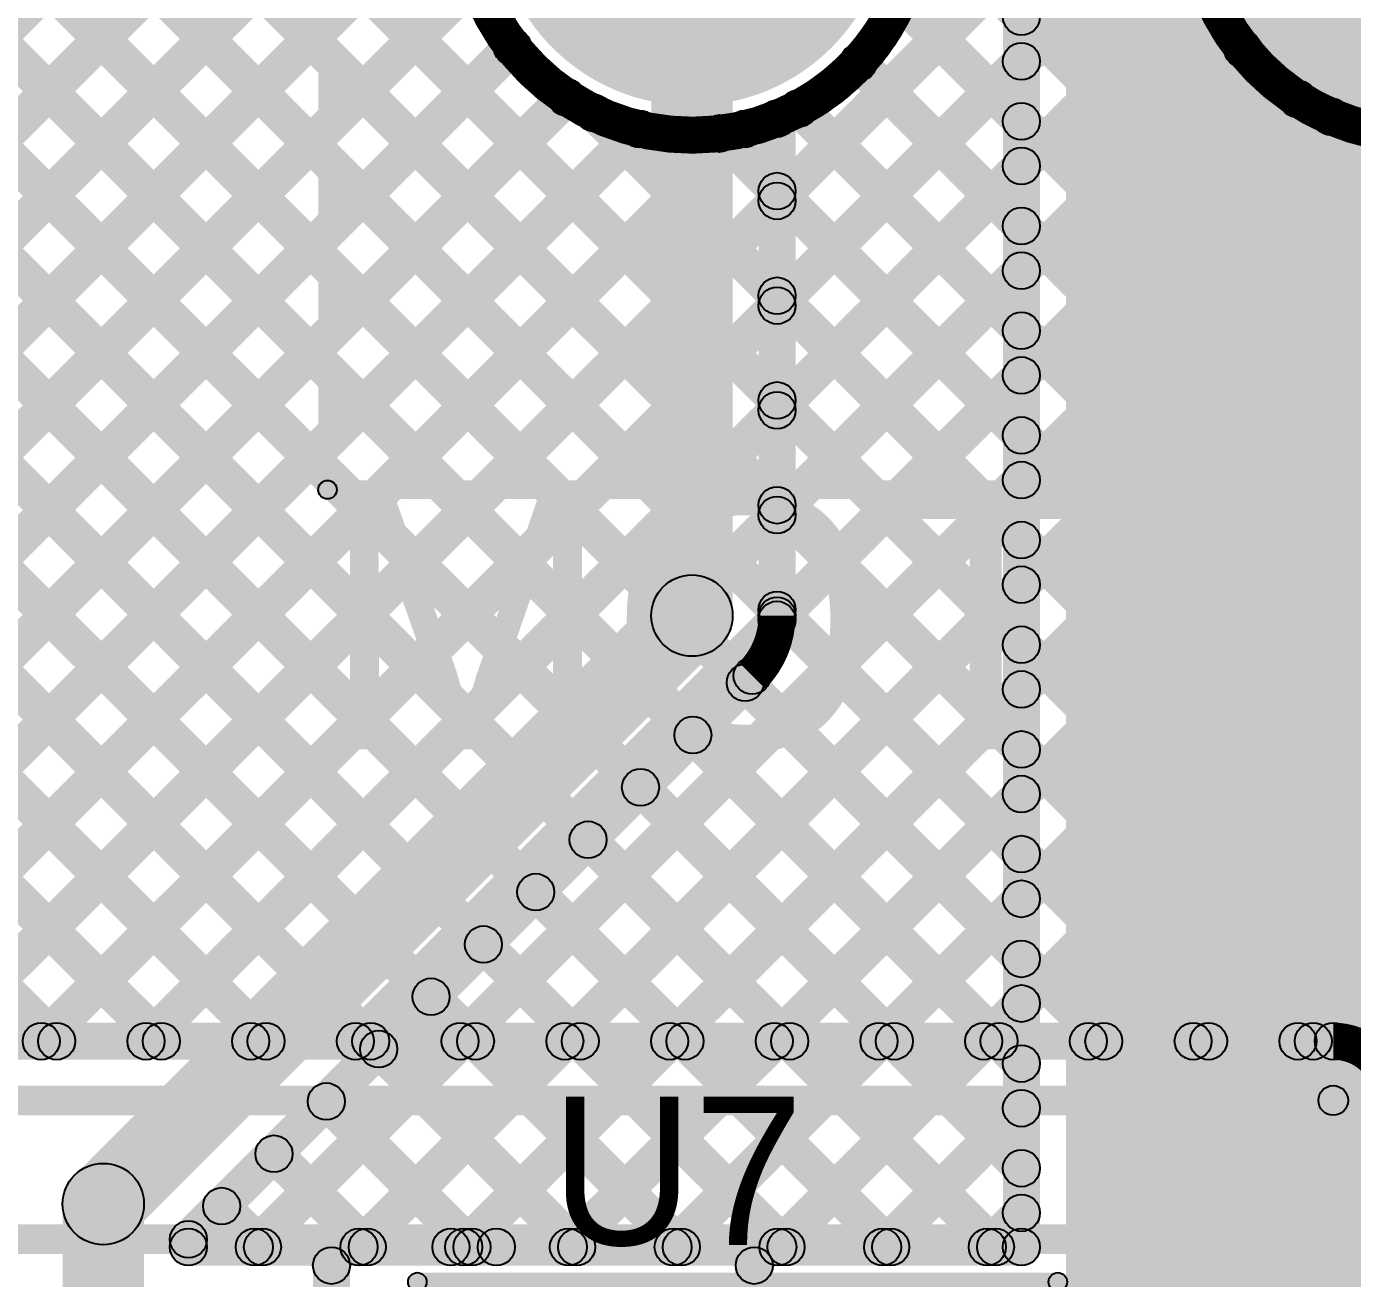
# Model space of a CAD drawing. Header units: millimetres. Extents: x -0.08 to 3.07, y -0.08 to 2.73.
# Drawn here: x 2.2323 to 2.5904, y 2.0469 to 2.3851 of the extents above; entities that cross this region are included whole.
import ezdxf

# ---------------------------------------------------------------- set-up
doc = ezdxf.new("R2010")
doc.units = ezdxf.units.MM
doc.header["$MEASUREMENT"] = 0
for name, color, linetype in [('BottomLayer', 5, 'Continuous'), ('BottomSolder', 6, 'Continuous'), ('TopLayer', 1, 'Continuous'), ('TopOverlay', 2, 'Continuous'), ('TopPaste', 8, 'Continuous'), ('TopSolder', 216, 'Continuous')]:
    doc.layers.add(name, color=color, linetype=linetype)

# ---------------------------------------------------------------- blocks, each defined once
blk = doc.blocks.new('WJ301V_5_0_2P_7')
at = {"layer": 'BottomLayer'}
h = blk.add_hatch(color=5, dxfattribs=at)
edge = h.paths.add_edge_path()
edge.add_arc((-0.19685, 0), 0.04921, 0, 360)
h = blk.add_hatch(color=5, dxfattribs=at)
edge = h.paths.add_edge_path()
edge.add_arc((0, 0), 0.04921, 0, 360)
at = {"layer": 'BottomSolder'}
h = blk.add_hatch(color=6, dxfattribs=at)
edge = h.paths.add_edge_path()
edge.add_arc((-0.19685, 0), 0.05321, 0, 360)
h = blk.add_hatch(color=6, dxfattribs=at)
edge = h.paths.add_edge_path()
edge.add_arc((0, 0), 0.05321, 0, 360)
at = {"layer": 'TopLayer'}
h = blk.add_hatch(color=1, dxfattribs=at)
edge = h.paths.add_edge_path()
edge.add_arc((-0.19685, 0), 0.04921, 0, 360)
h = blk.add_hatch(color=1, dxfattribs=at)
edge = h.paths.add_edge_path()
edge.add_arc((0, 0), 0.04921, 0, 360)
at = {"layer": 'TopOverlay'}
for points in [[(0.09843, 0.1595), (0.09843, 0.1545), (-0.31789, 0.1545), (-0.31789, 0.1595)], [(0.09593, 0.157), (0.10093, 0.157), (0.10093, -0.13762), (0.09593, -0.13762)]]:
    blk.add_hatch(color=2, dxfattribs=at).paths.add_polyline_path(points)
h = blk.add_hatch(color=2, dxfattribs=at)
edge = h.paths.add_edge_path()
edge.add_arc((0.09843, 0.157), 0.0025, 0, 360)
h = blk.add_hatch(color=2, dxfattribs=at)
edge = h.paths.add_edge_path()
edge.add_arc((0.09843, 0.157), 0.0025, 0, 360)
at = {"layer": 'TopSolder'}
h = blk.add_hatch(color=216, dxfattribs=at)
edge = h.paths.add_edge_path()
edge.add_arc((-0.19685, 0), 0.05321, 0, 360)
h = blk.add_hatch(color=216, dxfattribs=at)
edge = h.paths.add_edge_path()
edge.add_arc((0, 0), 0.05321, 0, 360)
at = {"layer": 'TopOverlay'}
blk.add_circle((0.09843, 0.157), 0.0025, dxfattribs=at)
blk.add_circle((0.09843, 0.157), 0.0025, dxfattribs=at)
blk = doc.blocks.new('16HTSSOP_9')
at = {"layer": 'TopLayer'}
for points in [[(-0.08465, 0.08071), (-0.1437, 0.08071), (-0.1437, 0.09843), (-0.08465, 0.09843)], [(0.06693, -0.09843), (-0.06693, -0.09843), (-0.06693, 0.09843), (0.06693, 0.09843)], [(0.1437, 0.08071), (0.08465, 0.08071), (0.08465, 0.09843), (0.1437, 0.09843)], [(-0.08465, 0.05512), (-0.1437, 0.05512), (-0.1437, 0.07283), (-0.08465, 0.07283)], [(0.1437, 0.05512), (0.08465, 0.05512), (0.08465, 0.07283), (0.1437, 0.07283)], [(-0.08465, 0.02953), (-0.1437, 0.02953), (-0.1437, 0.04724), (-0.08465, 0.04724)], [(0.1437, 0.02953), (0.08465, 0.02953), (0.08465, 0.04724), (0.1437, 0.04724)], [(-0.08465, 0.00394), (-0.1437, 0.00394), (-0.1437, 0.02165), (-0.08465, 0.02165)], [(0.1437, 0.00394), (0.08465, 0.00394), (0.08465, 0.02165), (0.1437, 0.02165)], [(-0.08465, -0.02165), (-0.1437, -0.02165), (-0.1437, -0.00394), (-0.08465, -0.00394)], [(0.1437, -0.02165), (0.08465, -0.02165), (0.08465, -0.00394), (0.1437, -0.00394)], [(-0.08465, -0.04724), (-0.1437, -0.04724), (-0.1437, -0.02953), (-0.08465, -0.02953)], [(0.1437, -0.04724), (0.08465, -0.04724), (0.08465, -0.02953), (0.1437, -0.02953)], [(-0.08465, -0.07283), (-0.1437, -0.07283), (-0.1437, -0.05512), (-0.08465, -0.05512)], [(0.1437, -0.07283), (0.08465, -0.07283), (0.08465, -0.05512), (0.1437, -0.05512)], [(-0.08465, -0.09843), (-0.1437, -0.09843), (-0.1437, -0.08071), (-0.08465, -0.08071)], [(0.1437, -0.09843), (0.08465, -0.09843), (0.08465, -0.08071), (0.1437, -0.08071)]]:
    blk.add_hatch(color=1, dxfattribs=at).paths.add_polyline_path(points)
at = {"layer": 'TopOverlay'}
h = blk.add_hatch(color=2, dxfattribs=at)
edge = h.paths.add_edge_path()
edge.add_arc((-0.11583, 0.108), 0.005, 0, 360)
h = blk.add_hatch(color=2, dxfattribs=at)
edge = h.paths.add_edge_path()
edge.add_arc((-0.11017, 0.108), 0.005, 0, 360)
h = blk.add_hatch(color=2, dxfattribs=at)
edge = h.paths.add_edge_path()
edge.add_arc((-0.082, 0.104), 0.0025, 0, 360)
for points in [[(0.091, 0.1065), (0.091, 0.1015), (-0.082, 0.1015), (-0.082, 0.1065)], [(0.091, -0.1015), (0.091, -0.1065), (-0.082, -0.1065), (-0.082, -0.1015)]]:
    blk.add_hatch(color=2, dxfattribs=at).paths.add_polyline_path(points)
h = blk.add_hatch(color=2, dxfattribs=at)
edge = h.paths.add_edge_path()
edge.add_arc((0.091, 0.104), 0.0025, 0, 360)
h = blk.add_hatch(color=2, dxfattribs=at)
edge = h.paths.add_edge_path()
edge.add_arc((-0.082, -0.104), 0.0025, 0, 360)
h = blk.add_hatch(color=2, dxfattribs=at)
edge = h.paths.add_edge_path()
edge.add_arc((0.091, -0.104), 0.0025, 0, 360)
at = {"layer": 'TopPaste'}
for points in [[(-0.08465, 0.08071), (-0.1437, 0.08071), (-0.1437, 0.09843), (-0.08465, 0.09843)], [(0.06693, -0.09843), (-0.06693, -0.09843), (-0.06693, 0.09843), (0.06693, 0.09843)], [(0.1437, 0.08071), (0.08465, 0.08071), (0.08465, 0.09843), (0.1437, 0.09843)], [(-0.08465, 0.05512), (-0.1437, 0.05512), (-0.1437, 0.07283), (-0.08465, 0.07283)], [(0.1437, 0.05512), (0.08465, 0.05512), (0.08465, 0.07283), (0.1437, 0.07283)], [(-0.08465, 0.02953), (-0.1437, 0.02953), (-0.1437, 0.04724), (-0.08465, 0.04724)], [(0.1437, 0.02953), (0.08465, 0.02953), (0.08465, 0.04724), (0.1437, 0.04724)], [(-0.08465, 0.00394), (-0.1437, 0.00394), (-0.1437, 0.02165), (-0.08465, 0.02165)], [(0.1437, 0.00394), (0.08465, 0.00394), (0.08465, 0.02165), (0.1437, 0.02165)], [(-0.08465, -0.02165), (-0.1437, -0.02165), (-0.1437, -0.00394), (-0.08465, -0.00394)], [(0.1437, -0.02165), (0.08465, -0.02165), (0.08465, -0.00394), (0.1437, -0.00394)], [(-0.08465, -0.04724), (-0.1437, -0.04724), (-0.1437, -0.02953), (-0.08465, -0.02953)], [(0.1437, -0.04724), (0.08465, -0.04724), (0.08465, -0.02953), (0.1437, -0.02953)], [(-0.08465, -0.07283), (-0.1437, -0.07283), (-0.1437, -0.05512), (-0.08465, -0.05512)], [(0.1437, -0.07283), (0.08465, -0.07283), (0.08465, -0.05512), (0.1437, -0.05512)], [(-0.08465, -0.09843), (-0.1437, -0.09843), (-0.1437, -0.08071), (-0.08465, -0.08071)], [(0.1437, -0.09843), (0.08465, -0.09843), (0.08465, -0.08071), (0.1437, -0.08071)]]:
    blk.add_hatch(color=8, dxfattribs=at).paths.add_polyline_path(points)
at = {"layer": 'TopSolder'}
for points in [[(-0.08065, 0.07671), (-0.1477, 0.07671), (-0.1477, 0.10243), (-0.08065, 0.10243)], [(0.07093, -0.10243), (-0.07093, -0.10243), (-0.07093, 0.10243), (0.07093, 0.10243)], [(0.1477, 0.07671), (0.08065, 0.07671), (0.08065, 0.10243), (0.1477, 0.10243)], [(-0.08065, 0.05112), (-0.1477, 0.05112), (-0.1477, 0.07683), (-0.08065, 0.07683)], [(0.1477, 0.05112), (0.08065, 0.05112), (0.08065, 0.07683), (0.1477, 0.07683)], [(-0.08065, 0.02553), (-0.1477, 0.02553), (-0.1477, 0.05124), (-0.08065, 0.05124)], [(0.1477, 0.02553), (0.08065, 0.02553), (0.08065, 0.05124), (0.1477, 0.05124)], [(-0.08065, -0.00006), (-0.1477, -0.00006), (-0.1477, 0.02565), (-0.08065, 0.02565)], [(0.1477, -0.00006), (0.08065, -0.00006), (0.08065, 0.02565), (0.1477, 0.02565)], [(-0.08065, -0.02565), (-0.1477, -0.02565), (-0.1477, 0.00006), (-0.08065, 0.00006)], [(0.1477, -0.02565), (0.08065, -0.02565), (0.08065, 0.00006), (0.1477, 0.00006)], [(-0.08065, -0.05124), (-0.1477, -0.05124), (-0.1477, -0.02553), (-0.08065, -0.02553)], [(0.1477, -0.05124), (0.08065, -0.05124), (0.08065, -0.02553), (0.1477, -0.02553)], [(-0.08065, -0.07683), (-0.1477, -0.07683), (-0.1477, -0.05112), (-0.08065, -0.05112)], [(0.1477, -0.07683), (0.08065, -0.07683), (0.08065, -0.05112), (0.1477, -0.05112)], [(-0.08065, -0.10243), (-0.1477, -0.10243), (-0.1477, -0.07671), (-0.08065, -0.07671)], [(0.1477, -0.10243), (0.08065, -0.10243), (0.08065, -0.07671), (0.1477, -0.07671)]]:
    blk.add_hatch(color=216, dxfattribs=at).paths.add_polyline_path(points)
at = {"layer": 'TopOverlay', "const_width": 0.01}
blk.add_lwpolyline([(-0.11017, 0.108, 1), (-0.11583, 0.108, 1)], format="xyb", close=True, dxfattribs=at)
at = {"layer": 'TopOverlay'}
for centre, radius in [((-0.11583, 0.108), 0.005), ((-0.11017, 0.108), 0.005), ((-0.082, 0.104), 0.0025), ((0.091, 0.104), 0.0025), ((-0.082, -0.104), 0.0025), ((0.091, -0.104), 0.0025)]:
    blk.add_circle(centre, radius, dxfattribs=at)

msp = doc.modelspace()

# ---------------------------------------------------------------- hatches: boundary and pattern name
at = {"layer": 'BottomLayer'}
for points in [[(2.13354, 2.22748), (2.12646, 2.23456), (2.35944, 2.46754), (2.36652, 2.46046)], [(2.13354, 2.25577), (2.12646, 2.26284), (2.33116, 2.46754), (2.33823, 2.46046)], [(2.13354, 2.28405), (2.12646, 2.29112), (2.30288, 2.46754), (2.30995, 2.46046)], [(2.13843, 2.46046), (2.1455, 2.46754), (2.4985, 2.11454), (2.49143, 2.10746)], [(2.16672, 2.46046), (2.17379, 2.46754), (2.52679, 2.11454), (2.51972, 2.10746)], [(2.195, 2.46046), (2.20207, 2.46754), (2.55507, 2.11454), (2.548, 2.10746)], [(2.21151, 2.10746), (2.20443, 2.11454), (2.55743, 2.46754), (2.56451, 2.46046)], [(2.22329, 2.46046), (2.23036, 2.46754), (2.58336, 2.11454), (2.57629, 2.10746)], [(2.25157, 2.46046), (2.25864, 2.46754), (2.72212, 2.00405), (2.71505, 1.99698)], [(2.46878, 2.44125), (2.47585, 2.44832), (2.76104, 2.16313), (2.75396, 2.15606)], [(2.13354, 2.1992), (2.12646, 2.20627), (2.34764, 2.42745), (2.35471, 2.42038)], [(2.23979, 2.10746), (2.23272, 2.11454), (2.54436, 2.42618), (2.55143, 2.41911)], [(2.15568, 2.41494), (2.16275, 2.42201), (2.47022, 2.11454), (2.46315, 2.10746)], [(2.46966, 2.41208), (2.47673, 2.41915), (2.76104, 2.13485), (2.75396, 2.12778)], [(2.13325, 2.17063), (2.12618, 2.1777), (2.35021, 2.40173), (2.35728, 2.39466)], [(2.26807, 2.10746), (2.261, 2.11454), (2.54734, 2.40088), (2.55442, 2.39381)], [(2.15091, 2.39141), (2.15799, 2.39848), (2.44194, 2.11454), (2.43486, 2.10746)], [(2.46454, 2.38892), (2.47161, 2.39599), (2.76104, 2.10656), (2.75396, 2.09949)], [(2.09837, 2.10746), (2.0913, 2.11454), (2.35996, 2.3832), (2.36703, 2.37613)], [(2.29636, 2.10746), (2.28929, 2.11454), (2.55731, 2.38256), (2.56438, 2.37549)], [(2.13994, 2.37411), (2.14701, 2.38118), (2.41365, 2.11454), (2.40658, 2.10746)], [(2.45334, 2.37183), (2.46041, 2.3789), (2.76104, 2.07828), (2.75396, 2.07121)], [(2.12665, 2.10746), (2.11958, 2.11454), (2.37459, 2.36955), (2.38166, 2.36248)], [(2.32464, 2.10746), (2.31757, 2.11454), (2.57213, 2.3691), (2.5792, 2.36203)], [(2.12646, 2.3593), (2.13354, 2.36637), (2.38537, 2.11454), (2.3783, 2.10746)], [(2.3821, 2.35822), (2.38917, 2.36529), (2.76104, 1.99343), (2.75396, 1.98635)], [(2.43738, 2.35951), (2.44445, 2.36658), (2.76104, 2.04999), (2.75396, 2.04292)], [(2.58104, 2.35727), (2.58811, 2.36434), (2.76104, 2.19142), (2.75396, 2.18434)], [(2.15494, 2.10746), (2.14787, 2.11454), (2.39431, 2.36098), (2.40138, 2.35391)], [(2.18322, 2.10746), (2.17615, 2.11454), (2.42259, 2.36097), (2.42966, 2.3539)], [(2.35293, 2.10746), (2.34586, 2.11454), (2.59209, 2.36077), (2.59916, 2.3537)], [(2.38121, 2.10746), (2.37414, 2.11454), (2.62096, 2.36136), (2.62803, 2.35429)], [(2.4159, 2.3527), (2.42297, 2.35978), (2.76104, 2.02171), (2.75396, 2.01464)], [(2.4095, 2.10746), (2.40242, 2.11454), (2.63955, 2.35166), (2.64662, 2.34459)], [(2.12646, 2.33101), (2.13354, 2.33808), (2.35708, 2.11454), (2.35001, 2.10746)], [(2.43778, 2.10746), (2.43071, 2.11454), (2.65369, 2.33751), (2.66076, 2.33044)], [(2.46606, 2.10746), (2.45899, 2.11454), (2.66783, 2.32337), (2.6749, 2.3163)], [(2.12646, 2.30273), (2.13354, 2.3098), (2.3288, 2.11454), (2.32173, 2.10746)], [(2.49435, 2.10746), (2.48728, 2.11454), (2.68197, 2.30923), (2.68904, 2.30216)], [(2.52263, 2.10746), (2.51556, 2.11454), (2.69611, 2.29509), (2.70319, 2.28802)], [(2.12646, 2.27444), (2.13354, 2.28151), (2.30051, 2.11454), (2.29344, 2.10746)], [(2.55092, 2.10746), (2.54385, 2.11454), (2.71026, 2.28095), (2.71733, 2.27387)], [(2.5792, 2.10746), (2.57213, 2.11454), (2.7244, 2.2668), (2.73147, 2.25973)], [(2.12646, 2.24616), (2.13354, 2.25323), (2.27223, 2.11454), (2.26516, 2.10746)], [(2.12646, 2.21787), (2.13354, 2.22495), (2.24395, 2.11454), (2.23687, 2.10746)], [(1.72416, 2.106), (1.72416, 2.116), (2.58521, 2.116), (2.58521, 2.106)], [(1.72416, 2.091), (1.72416, 2.099), (2.58521, 2.099), (2.58521, 2.091)], [(2.58238, 2.09217), (2.58804, 2.09783), (2.68583, 2.00004), (2.68017, 1.99438)], [(1.73752, 2.05352), (1.73752, 2.06152), (2.60148, 2.06152), (2.60148, 2.05352)]]:
    msp.add_hatch(color=5, dxfattribs=at).paths.add_polyline_path(points)
h = msp.add_hatch(color=5, dxfattribs=at)
edge = h.paths.add_edge_path()
edge.add_arc((2.36349, 2.37966), 0.005, 0, 360)
h = msp.add_hatch(color=5, dxfattribs=at)
edge = h.paths.add_edge_path()
edge.add_arc((2.56084, 2.37902), 0.005, 0, 360)
h = msp.add_hatch(color=5, dxfattribs=at)
edge = h.paths.add_edge_path()
edge.add_arc((2.45687, 2.37537), 0.005, 0, 360)
h = msp.add_hatch(color=5, dxfattribs=at)
edge = h.paths.add_edge_path()
edge.add_arc((2.37813, 2.36601), 0.005, 0, 360)
h = msp.add_hatch(color=5, dxfattribs=at)
edge = h.paths.add_edge_path()
edge.add_arc((2.44091, 2.36305), 0.005, 0, 360)
h = msp.add_hatch(color=5, dxfattribs=at)
edge = h.paths.add_edge_path()
edge.add_arc((2.57567, 2.36556), 0.005, 0, 360)
h = msp.add_hatch(color=5, dxfattribs=at)
edge = h.paths.add_edge_path()
edge.add_arc((2.38563, 2.36176), 0.005, 0, 360)
h = msp.add_hatch(color=5, dxfattribs=at)
edge = h.paths.add_edge_path()
edge.add_arc((2.58457, 2.36081), 0.005, 0, 360)
h = msp.add_hatch(color=5, dxfattribs=at)
edge = h.paths.add_edge_path()
edge.add_arc((2.39785, 2.35745), 0.005, 0, 360)
h = msp.add_hatch(color=5, dxfattribs=at)
edge = h.paths.add_edge_path()
edge.add_arc((2.41943, 2.35624), 0.005, 0, 360)
h = msp.add_hatch(color=5, dxfattribs=at)
edge = h.paths.add_edge_path()
edge.add_arc((2.42613, 2.35744), 0.005, 0, 360)
h = msp.add_hatch(color=5, dxfattribs=at)
edge = h.paths.add_edge_path()
edge.add_arc((2.23625, 2.111), 0.005, 0, 360)
h = msp.add_hatch(color=5, dxfattribs=at)
edge = h.paths.add_edge_path()
edge.add_arc((2.24041, 2.111), 0.005, 0, 360)
h = msp.add_hatch(color=5, dxfattribs=at)
edge = h.paths.add_edge_path()
edge.add_arc((2.26454, 2.111), 0.005, 0, 360)
h = msp.add_hatch(color=5, dxfattribs=at)
edge = h.paths.add_edge_path()
edge.add_arc((2.26869, 2.111), 0.005, 0, 360)
h = msp.add_hatch(color=5, dxfattribs=at)
edge = h.paths.add_edge_path()
edge.add_arc((2.29282, 2.111), 0.005, 0, 360)
h = msp.add_hatch(color=5, dxfattribs=at)
edge = h.paths.add_edge_path()
edge.add_arc((2.29698, 2.111), 0.005, 0, 360)
h = msp.add_hatch(color=5, dxfattribs=at)
edge = h.paths.add_edge_path()
edge.add_arc((2.32111, 2.111), 0.005, 0, 360)
h = msp.add_hatch(color=5, dxfattribs=at)
edge = h.paths.add_edge_path()
edge.add_arc((2.32526, 2.111), 0.005, 0, 360)
h = msp.add_hatch(color=5, dxfattribs=at)
edge = h.paths.add_edge_path()
edge.add_arc((2.34939, 2.111), 0.005, 0, 360)
h = msp.add_hatch(color=5, dxfattribs=at)
edge = h.paths.add_edge_path()
edge.add_arc((2.35355, 2.111), 0.005, 0, 360)
h = msp.add_hatch(color=5, dxfattribs=at)
edge = h.paths.add_edge_path()
edge.add_arc((2.37768, 2.111), 0.005, 0, 360)
h = msp.add_hatch(color=5, dxfattribs=at)
edge = h.paths.add_edge_path()
edge.add_arc((2.38183, 2.111), 0.005, 0, 360)
h = msp.add_hatch(color=5, dxfattribs=at)
edge = h.paths.add_edge_path()
edge.add_arc((2.40596, 2.111), 0.005, 0, 360)
h = msp.add_hatch(color=5, dxfattribs=at)
edge = h.paths.add_edge_path()
edge.add_arc((2.41012, 2.111), 0.005, 0, 360)
h = msp.add_hatch(color=5, dxfattribs=at)
edge = h.paths.add_edge_path()
edge.add_arc((2.43424, 2.111), 0.005, 0, 360)
h = msp.add_hatch(color=5, dxfattribs=at)
edge = h.paths.add_edge_path()
edge.add_arc((2.4384, 2.111), 0.005, 0, 360)
h = msp.add_hatch(color=5, dxfattribs=at)
edge = h.paths.add_edge_path()
edge.add_arc((2.46253, 2.111), 0.005, 0, 360)
h = msp.add_hatch(color=5, dxfattribs=at)
edge = h.paths.add_edge_path()
edge.add_arc((2.46668, 2.111), 0.005, 0, 360)
h = msp.add_hatch(color=5, dxfattribs=at)
edge = h.paths.add_edge_path()
edge.add_arc((2.49081, 2.111), 0.005, 0, 360)
h = msp.add_hatch(color=5, dxfattribs=at)
edge = h.paths.add_edge_path()
edge.add_arc((2.49497, 2.111), 0.005, 0, 360)
h = msp.add_hatch(color=5, dxfattribs=at)
edge = h.paths.add_edge_path()
edge.add_arc((2.5191, 2.111), 0.005, 0, 360)
h = msp.add_hatch(color=5, dxfattribs=at)
edge = h.paths.add_edge_path()
edge.add_arc((2.52325, 2.111), 0.005, 0, 360)
h = msp.add_hatch(color=5, dxfattribs=at)
edge = h.paths.add_edge_path()
edge.add_arc((2.54738, 2.111), 0.005, 0, 360)
h = msp.add_hatch(color=5, dxfattribs=at)
edge = h.paths.add_edge_path()
edge.add_arc((2.55154, 2.111), 0.005, 0, 360)
h = msp.add_hatch(color=5, dxfattribs=at)
edge = h.paths.add_edge_path()
edge.add_arc((2.57567, 2.111), 0.005, 0, 360)
h = msp.add_hatch(color=5, dxfattribs=at)
edge = h.paths.add_edge_path()
edge.add_arc((2.57982, 2.111), 0.005, 0, 360)
h = msp.add_hatch(color=5, dxfattribs=at)
edge = h.paths.add_edge_path()
edge.add_arc((2.58521, 2.111), 0.005, 0, 360)
h = msp.add_hatch(color=5, dxfattribs=at)
edge = h.paths.add_edge_path()
edge.add_arc((2.58521, 2.111), 0.005, 0, 360)
h = msp.add_hatch(color=5, dxfattribs=at)
edge = h.paths.add_edge_path()
edge.add_arc((2.58521, 2.111), 0.005, 0, 360)
h = msp.add_hatch(color=5, dxfattribs=at)
edge = h.paths.add_edge_path()
edge.add_arc((2.58521, 2.095), 0.004, 0, 360)
h = msp.add_hatch(color=5, dxfattribs=at)
edge = h.paths.add_edge_path()
edge.add_arc((2.58521, 2.095), 0.004, 0, 360)
at = {"layer": 'TopLayer'}
for points in [[(2.513, 2.023), (2.725, 2.023), (2.725, 2.557), (2.513, 2.557)], [(2.506, 2.0554), (2.496, 2.0554), (2.496, 2.464), (2.506, 2.464)], [(2.46966, 2.41208), (2.47673, 2.41915), (2.50454, 2.39135), (2.49746, 2.38428)], [(2.423, 2.226), (2.401, 2.226), (2.401, 2.417), (2.423, 2.417)], [(2.43854, 2.33449), (2.43146, 2.34157), (2.49746, 2.40757), (2.50454, 2.40049)], [(2.46454, 2.38892), (2.47161, 2.39599), (2.50454, 2.36306), (2.49746, 2.35599)], [(2.43854, 2.30621), (2.43146, 2.31328), (2.49746, 2.37928), (2.50454, 2.37221)], [(2.45334, 2.37183), (2.46041, 2.3789), (2.50454, 2.33478), (2.49746, 2.32771)], [(2.43738, 2.35951), (2.44445, 2.36658), (2.50454, 2.30649), (2.49746, 2.29942)], [(2.44, 2.226), (2.43, 2.226), (2.43, 2.36027), (2.44, 2.36027)], [(2.43854, 2.27793), (2.43146, 2.285), (2.49746, 2.351), (2.50454, 2.34393)], [(2.43146, 2.33714), (2.43854, 2.34421), (2.50454, 2.27821), (2.49746, 2.27114)], [(2.43854, 2.24964), (2.43146, 2.25671), (2.49746, 2.32271), (2.50454, 2.31564)], [(2.43146, 2.30885), (2.43854, 2.31593), (2.50454, 2.24993), (2.49746, 2.24285)], [(2.43851, 2.22133), (2.43144, 2.2284), (2.49746, 2.29443), (2.50454, 2.28736)], [(2.43146, 2.28057), (2.43854, 2.28764), (2.50454, 2.22164), (2.49746, 2.21457)], [(2.29733, 2.05187), (2.29026, 2.05894), (2.49746, 2.26614), (2.50454, 2.25907)], [(2.43146, 2.25229), (2.43854, 2.25936), (2.50454, 2.19336), (2.49746, 2.18629)], [(2.32561, 2.05187), (2.31854, 2.05894), (2.49746, 2.23786), (2.50454, 2.23079)], [(2.26078, 2.05922), (2.24522, 2.07478), (2.40422, 2.23378), (2.41978, 2.21822)], [(2.43146, 2.224), (2.43854, 2.23107), (2.50454, 2.16507), (2.49746, 2.158)], [(2.27954, 2.05394), (2.27246, 2.06101), (2.42473, 2.21327), (2.4318, 2.2062)], [(2.42285, 2.20433), (2.42993, 2.2114), (2.50454, 2.13679), (2.49746, 2.12972)], [(2.3539, 2.05187), (2.34683, 2.05894), (2.49746, 2.20958), (2.50454, 2.2025)], [(2.40871, 2.19019), (2.41578, 2.19726), (2.50454, 2.1085), (2.49746, 2.10143)], [(2.38218, 2.05187), (2.37511, 2.05894), (2.49746, 2.18129), (2.50454, 2.17422)], [(2.39457, 2.17604), (2.40164, 2.18311), (2.50454, 2.08022), (2.49746, 2.07315)], [(2.38043, 2.1619), (2.3875, 2.16897), (2.49753, 2.05894), (2.49046, 2.05187)], [(2.36629, 2.14776), (2.37336, 2.15483), (2.46925, 2.05894), (2.46218, 2.05187)], [(2.41047, 2.05187), (2.40339, 2.05894), (2.49746, 2.15301), (2.50454, 2.14594)], [(2.35214, 2.13362), (2.35921, 2.14069), (2.44097, 2.05894), (2.43389, 2.05187)], [(2.338, 2.11947), (2.34507, 2.12655), (2.41268, 2.05894), (2.40561, 2.05187)], [(2.43875, 2.05187), (2.43168, 2.05894), (2.49746, 2.12472), (2.50454, 2.11765)], [(2.32386, 2.10533), (2.33093, 2.1124), (2.3844, 2.05894), (2.37733, 2.05187)], [(2.30972, 2.09119), (2.31679, 2.09826), (2.35611, 2.05894), (2.34904, 2.05187)], [(2.46703, 2.05187), (2.45996, 2.05894), (2.49746, 2.09644), (2.50454, 2.08937)], [(2.29557, 2.07705), (2.30265, 2.08412), (2.32783, 2.05894), (2.32076, 2.05187)], [(2.264, 2.03067), (2.242, 2.03067), (2.242, 2.067), (2.264, 2.067)], [(2.28143, 2.06291), (2.2885, 2.06998), (2.29954, 2.05894), (2.29247, 2.05187)], [(2.49532, 2.05187), (2.48825, 2.05894), (2.49746, 2.06815), (2.50454, 2.06108)], [(2.276, 2.0504), (2.276, 2.0604), (2.3469, 2.0604), (2.3469, 2.0504)], [(2.3469, 2.0504), (2.3469, 2.0604), (2.35918, 2.0604), (2.35918, 2.0504)], [(2.3469, 2.0504), (2.3469, 2.0604), (2.35918, 2.0604), (2.35918, 2.0504)], [(2.35918, 2.0504), (2.35918, 2.0604), (2.501, 2.0604), (2.501, 2.0504)], [(2.31965, 2.03154), (2.30965, 2.03154), (2.30965, 2.0504), (2.31965, 2.0504)], [(2.43383, 1.94198), (2.42383, 1.94198), (2.42383, 2.0504), (2.43383, 2.0504)]]:
    msp.add_hatch(color=1, dxfattribs=at).paths.add_polyline_path(points)
h = msp.add_hatch(color=1, dxfattribs=at)
edge = h.paths.add_edge_path()
edge.add_arc((2.501, 2.38781), 0.005, 0, 360)
h = msp.add_hatch(color=1, dxfattribs=at)
edge = h.paths.add_edge_path()
edge.add_arc((2.45687, 2.37537), 0.005, 0, 360)
h = msp.add_hatch(color=1, dxfattribs=at)
edge = h.paths.add_edge_path()
edge.add_arc((2.501, 2.37575), 0.005, 0, 360)
h = msp.add_hatch(color=1, dxfattribs=at)
edge = h.paths.add_edge_path()
edge.add_arc((2.44091, 2.36305), 0.005, 0, 360)
h = msp.add_hatch(color=1, dxfattribs=at)
edge = h.paths.add_edge_path()
edge.add_arc((2.435, 2.36027), 0.005, 0, 360)
h = msp.add_hatch(color=1, dxfattribs=at)
edge = h.paths.add_edge_path()
edge.add_arc((2.435, 2.36027), 0.005, 0, 360)
h = msp.add_hatch(color=1, dxfattribs=at)
edge = h.paths.add_edge_path()
edge.add_arc((2.501, 2.35953), 0.005, 0, 360)
h = msp.add_hatch(color=1, dxfattribs=at)
edge = h.paths.add_edge_path()
edge.add_arc((2.501, 2.34746), 0.005, 0, 360)
h = msp.add_hatch(color=1, dxfattribs=at)
edge = h.paths.add_edge_path()
edge.add_arc((2.435, 2.34067), 0.005, 0, 360)
h = msp.add_hatch(color=1, dxfattribs=at)
edge = h.paths.add_edge_path()
edge.add_arc((2.435, 2.33803), 0.005, 0, 360)
h = msp.add_hatch(color=1, dxfattribs=at)
edge = h.paths.add_edge_path()
edge.add_arc((2.501, 2.33124), 0.005, 0, 360)
h = msp.add_hatch(color=1, dxfattribs=at)
edge = h.paths.add_edge_path()
edge.add_arc((2.501, 2.31918), 0.005, 0, 360)
h = msp.add_hatch(color=1, dxfattribs=at)
edge = h.paths.add_edge_path()
edge.add_arc((2.435, 2.31239), 0.005, 0, 360)
h = msp.add_hatch(color=1, dxfattribs=at)
edge = h.paths.add_edge_path()
edge.add_arc((2.435, 2.30975), 0.005, 0, 360)
h = msp.add_hatch(color=1, dxfattribs=at)
edge = h.paths.add_edge_path()
edge.add_arc((2.501, 2.30296), 0.005, 0, 360)
h = msp.add_hatch(color=1, dxfattribs=at)
edge = h.paths.add_edge_path()
edge.add_arc((2.501, 2.29089), 0.005, 0, 360)
h = msp.add_hatch(color=1, dxfattribs=at)
edge = h.paths.add_edge_path()
edge.add_arc((2.435, 2.28411), 0.005, 0, 360)
h = msp.add_hatch(color=1, dxfattribs=at)
edge = h.paths.add_edge_path()
edge.add_arc((2.435, 2.28146), 0.005, 0, 360)
h = msp.add_hatch(color=1, dxfattribs=at)
edge = h.paths.add_edge_path()
edge.add_arc((2.501, 2.27467), 0.005, 0, 360)
h = msp.add_hatch(color=1, dxfattribs=at)
edge = h.paths.add_edge_path()
edge.add_arc((2.501, 2.26261), 0.005, 0, 360)
h = msp.add_hatch(color=1, dxfattribs=at)
edge = h.paths.add_edge_path()
edge.add_arc((2.435, 2.25582), 0.005, 0, 360)
h = msp.add_hatch(color=1, dxfattribs=at)
edge = h.paths.add_edge_path()
edge.add_arc((2.435, 2.25318), 0.005, 0, 360)
h = msp.add_hatch(color=1, dxfattribs=at)
edge = h.paths.add_edge_path()
edge.add_arc((2.501, 2.24639), 0.005, 0, 360)
h = msp.add_hatch(color=1, dxfattribs=at)
edge = h.paths.add_edge_path()
edge.add_arc((2.501, 2.23432), 0.005, 0, 360)
h = msp.add_hatch(color=1, dxfattribs=at)
edge = h.paths.add_edge_path()
edge.add_arc((2.412, 2.226), 0.011, 0, 360)
h = msp.add_hatch(color=1, dxfattribs=at)
edge = h.paths.add_edge_path()
edge.add_arc((2.412, 2.226), 0.011, 0, 360)
h = msp.add_hatch(color=1, dxfattribs=at)
edge = h.paths.add_edge_path()
edge.add_arc((2.435, 2.22754), 0.005, 0, 360)
h = msp.add_hatch(color=1, dxfattribs=at)
edge = h.paths.add_edge_path()
edge.add_arc((2.43497, 2.22486), 0.005, 0, 360)
h = msp.add_hatch(color=1, dxfattribs=at)
edge = h.paths.add_edge_path()
edge.add_arc((2.435, 2.226), 0.005, 0, 360)
h = msp.add_hatch(color=1, dxfattribs=at)
edge = h.paths.add_edge_path()
edge.add_arc((2.435, 2.226), 0.005, 0, 360)
h = msp.add_hatch(color=1, dxfattribs=at)
edge = h.paths.add_edge_path()
edge.add_arc((2.435, 2.226), 0.005, 0, 360)
h = msp.add_hatch(color=1, dxfattribs=at)
edge = h.paths.add_edge_path()
edge.add_arc((2.501, 2.21811), 0.005, 0, 360)
h = msp.add_hatch(color=1, dxfattribs=at)
edge = h.paths.add_edge_path()
edge.add_arc((2.42826, 2.20974), 0.005, 0, 360)
h = msp.add_hatch(color=1, dxfattribs=at)
edge = h.paths.add_edge_path()
edge.add_arc((2.42826, 2.20974), 0.005, 0, 360)
h = msp.add_hatch(color=1, dxfattribs=at)
edge = h.paths.add_edge_path()
edge.add_arc((2.42826, 2.20974), 0.005, 0, 360)
h = msp.add_hatch(color=1, dxfattribs=at)
edge = h.paths.add_edge_path()
edge.add_arc((2.42639, 2.20786), 0.005, 0, 360)
h = msp.add_hatch(color=1, dxfattribs=at)
edge = h.paths.add_edge_path()
edge.add_arc((2.501, 2.20604), 0.005, 0, 360)
h = msp.add_hatch(color=1, dxfattribs=at)
edge = h.paths.add_edge_path()
edge.add_arc((2.41225, 2.19372), 0.005, 0, 360)
h = msp.add_hatch(color=1, dxfattribs=at)
edge = h.paths.add_edge_path()
edge.add_arc((2.501, 2.18982), 0.005, 0, 360)
h = msp.add_hatch(color=1, dxfattribs=at)
edge = h.paths.add_edge_path()
edge.add_arc((2.39811, 2.17958), 0.005, 0, 360)
h = msp.add_hatch(color=1, dxfattribs=at)
edge = h.paths.add_edge_path()
edge.add_arc((2.501, 2.17776), 0.005, 0, 360)
h = msp.add_hatch(color=1, dxfattribs=at)
edge = h.paths.add_edge_path()
edge.add_arc((2.38396, 2.16544), 0.005, 0, 360)
h = msp.add_hatch(color=1, dxfattribs=at)
edge = h.paths.add_edge_path()
edge.add_arc((2.501, 2.16154), 0.005, 0, 360)
h = msp.add_hatch(color=1, dxfattribs=at)
edge = h.paths.add_edge_path()
edge.add_arc((2.36982, 2.15129), 0.005, 0, 360)
h = msp.add_hatch(color=1, dxfattribs=at)
edge = h.paths.add_edge_path()
edge.add_arc((2.501, 2.14947), 0.005, 0, 360)
h = msp.add_hatch(color=1, dxfattribs=at)
edge = h.paths.add_edge_path()
edge.add_arc((2.35568, 2.13715), 0.005, 0, 360)
h = msp.add_hatch(color=1, dxfattribs=at)
edge = h.paths.add_edge_path()
edge.add_arc((2.501, 2.13325), 0.005, 0, 360)
h = msp.add_hatch(color=1, dxfattribs=at)
edge = h.paths.add_edge_path()
edge.add_arc((2.34154, 2.12301), 0.005, 0, 360)
h = msp.add_hatch(color=1, dxfattribs=at)
edge = h.paths.add_edge_path()
edge.add_arc((2.501, 2.12119), 0.005, 0, 360)
h = msp.add_hatch(color=1, dxfattribs=at)
edge = h.paths.add_edge_path()
edge.add_arc((2.32739, 2.10887), 0.005, 0, 360)
h = msp.add_hatch(color=1, dxfattribs=at)
edge = h.paths.add_edge_path()
edge.add_arc((2.501, 2.10497), 0.005, 0, 360)
h = msp.add_hatch(color=1, dxfattribs=at)
edge = h.paths.add_edge_path()
edge.add_arc((2.31325, 2.09473), 0.005, 0, 360)
h = msp.add_hatch(color=1, dxfattribs=at)
edge = h.paths.add_edge_path()
edge.add_arc((2.501, 2.0929), 0.005, 0, 360)
h = msp.add_hatch(color=1, dxfattribs=at)
edge = h.paths.add_edge_path()
edge.add_arc((2.29911, 2.08058), 0.005, 0, 360)
h = msp.add_hatch(color=1, dxfattribs=at)
edge = h.paths.add_edge_path()
edge.add_arc((2.501, 2.07668), 0.005, 0, 360)
h = msp.add_hatch(color=1, dxfattribs=at)
edge = h.paths.add_edge_path()
edge.add_arc((2.253, 2.067), 0.011, 0, 360)
h = msp.add_hatch(color=1, dxfattribs=at)
edge = h.paths.add_edge_path()
edge.add_arc((2.253, 2.067), 0.011, 0, 360)
h = msp.add_hatch(color=1, dxfattribs=at)
edge = h.paths.add_edge_path()
edge.add_arc((2.28497, 2.06644), 0.005, 0, 360)
h = msp.add_hatch(color=1, dxfattribs=at)
edge = h.paths.add_edge_path()
edge.add_arc((2.501, 2.06462), 0.005, 0, 360)
h = msp.add_hatch(color=1, dxfattribs=at)
edge = h.paths.add_edge_path()
edge.add_arc((2.276, 2.05747), 0.005, 0, 360)
h = msp.add_hatch(color=1, dxfattribs=at)
edge = h.paths.add_edge_path()
edge.add_arc((2.276, 2.0554), 0.005, 0, 360)
h = msp.add_hatch(color=1, dxfattribs=at)
edge = h.paths.add_edge_path()
edge.add_arc((2.29379, 2.0554), 0.005, 0, 360)
h = msp.add_hatch(color=1, dxfattribs=at)
edge = h.paths.add_edge_path()
edge.add_arc((2.29601, 2.0554), 0.005, 0, 360)
h = msp.add_hatch(color=1, dxfattribs=at)
edge = h.paths.add_edge_path()
edge.add_arc((2.32208, 2.0554), 0.005, 0, 360)
h = msp.add_hatch(color=1, dxfattribs=at)
edge = h.paths.add_edge_path()
edge.add_arc((2.32429, 2.0554), 0.005, 0, 360)
h = msp.add_hatch(color=1, dxfattribs=at)
edge = h.paths.add_edge_path()
edge.add_arc((2.3469, 2.0554), 0.005, 0, 360)
h = msp.add_hatch(color=1, dxfattribs=at)
edge = h.paths.add_edge_path()
edge.add_arc((2.3469, 2.0554), 0.005, 0, 360)
h = msp.add_hatch(color=1, dxfattribs=at)
edge = h.paths.add_edge_path()
edge.add_arc((2.3469, 2.0554), 0.005, 0, 360)
h = msp.add_hatch(color=1, dxfattribs=at)
edge = h.paths.add_edge_path()
edge.add_arc((2.35036, 2.0554), 0.005, 0, 360)
h = msp.add_hatch(color=1, dxfattribs=at)
edge = h.paths.add_edge_path()
edge.add_arc((2.35258, 2.0554), 0.005, 0, 360)
h = msp.add_hatch(color=1, dxfattribs=at)
edge = h.paths.add_edge_path()
edge.add_arc((2.35918, 2.0554), 0.005, 0, 360)
h = msp.add_hatch(color=1, dxfattribs=at)
edge = h.paths.add_edge_path()
edge.add_arc((2.35918, 2.0554), 0.005, 0, 360)
h = msp.add_hatch(color=1, dxfattribs=at)
edge = h.paths.add_edge_path()
edge.add_arc((2.35918, 2.0554), 0.005, 0, 360)
h = msp.add_hatch(color=1, dxfattribs=at)
edge = h.paths.add_edge_path()
edge.add_arc((2.37865, 2.0554), 0.005, 0, 360)
h = msp.add_hatch(color=1, dxfattribs=at)
edge = h.paths.add_edge_path()
edge.add_arc((2.38086, 2.0554), 0.005, 0, 360)
h = msp.add_hatch(color=1, dxfattribs=at)
edge = h.paths.add_edge_path()
edge.add_arc((2.40693, 2.0554), 0.005, 0, 360)
h = msp.add_hatch(color=1, dxfattribs=at)
edge = h.paths.add_edge_path()
edge.add_arc((2.40915, 2.0554), 0.005, 0, 360)
h = msp.add_hatch(color=1, dxfattribs=at)
edge = h.paths.add_edge_path()
edge.add_arc((2.43521, 2.0554), 0.005, 0, 360)
h = msp.add_hatch(color=1, dxfattribs=at)
edge = h.paths.add_edge_path()
edge.add_arc((2.43743, 2.0554), 0.005, 0, 360)
h = msp.add_hatch(color=1, dxfattribs=at)
edge = h.paths.add_edge_path()
edge.add_arc((2.4635, 2.0554), 0.005, 0, 360)
h = msp.add_hatch(color=1, dxfattribs=at)
edge = h.paths.add_edge_path()
edge.add_arc((2.46571, 2.0554), 0.005, 0, 360)
h = msp.add_hatch(color=1, dxfattribs=at)
edge = h.paths.add_edge_path()
edge.add_arc((2.49178, 2.0554), 0.005, 0, 360)
h = msp.add_hatch(color=1, dxfattribs=at)
edge = h.paths.add_edge_path()
edge.add_arc((2.494, 2.0554), 0.005, 0, 360)
h = msp.add_hatch(color=1, dxfattribs=at)
edge = h.paths.add_edge_path()
edge.add_arc((2.501, 2.0554), 0.005, 0, 360)
h = msp.add_hatch(color=1, dxfattribs=at)
edge = h.paths.add_edge_path()
edge.add_arc((2.501, 2.0554), 0.005, 0, 360)
h = msp.add_hatch(color=1, dxfattribs=at)
edge = h.paths.add_edge_path()
edge.add_arc((2.31465, 2.0504), 0.005, 0, 360)
h = msp.add_hatch(color=1, dxfattribs=at)
edge = h.paths.add_edge_path()
edge.add_arc((2.42883, 2.0504), 0.005, 0, 360)

# ---------------------------------------------------------------- linework, layer by layer
at = {"layer": 'BottomLayer', "const_width": 0.01}
for points in [[(2.47321, 2.417, -1.572078), (2.37278, 2.464)], [(2.63119, 2.36001, -0.850801), (2.56963, 2.464)], [(2.58521, 2.111, -0.199231), (2.59654, 2.1063)], [(2.58521, 2.111, -0.198912), (2.59653, 2.10631)]]:
    msp.add_lwpolyline(points, format="xyb", dxfattribs=at)
at = {"layer": 'BottomLayer'}
for centre, radius in [((2.36349, 2.37966), 0.005), ((2.56084, 2.37902), 0.005), ((2.45687, 2.37537), 0.005), ((2.37813, 2.36601), 0.005), ((2.44091, 2.36305), 0.005), ((2.57567, 2.36556), 0.005), ((2.38563, 2.36176), 0.005), ((2.58457, 2.36081), 0.005), ((2.39785, 2.35745), 0.005), ((2.41943, 2.35624), 0.005), ((2.42613, 2.35744), 0.005), ((2.23625, 2.111), 0.005), ((2.24041, 2.111), 0.005), ((2.26454, 2.111), 0.005), ((2.26869, 2.111), 0.005), ((2.29282, 2.111), 0.005), ((2.29698, 2.111), 0.005), ((2.32111, 2.111), 0.005), ((2.32526, 2.111), 0.005), ((2.34939, 2.111), 0.005), ((2.35355, 2.111), 0.005), ((2.37768, 2.111), 0.005), ((2.38183, 2.111), 0.005), ((2.40596, 2.111), 0.005), ((2.41012, 2.111), 0.005), ((2.43424, 2.111), 0.005), ((2.4384, 2.111), 0.005), ((2.46253, 2.111), 0.005), ((2.46668, 2.111), 0.005), ((2.49081, 2.111), 0.005), ((2.49497, 2.111), 0.005), ((2.5191, 2.111), 0.005), ((2.52325, 2.111), 0.005), ((2.54738, 2.111), 0.005), ((2.55154, 2.111), 0.005), ((2.57567, 2.111), 0.005), ((2.57982, 2.111), 0.005), ((2.58521, 2.111), 0.005), ((2.58521, 2.111), 0.005), ((2.58521, 2.111), 0.005), ((2.58521, 2.095), 0.004), ((2.58521, 2.095), 0.004)]:
    msp.add_circle(centre, radius, dxfattribs=at)
at = {"layer": 'TopLayer', "const_width": 0.01}
for points in [[(2.47321, 2.417, -0.305397), (2.435, 2.36027)], [(2.435, 2.226, -0.198912), (2.42826, 2.20974)], [(2.435, 2.226, -0.198912), (2.42826, 2.20974)]]:
    msp.add_lwpolyline(points, format="xyb", dxfattribs=at)
at = {"layer": 'TopLayer'}
for centre, radius in [((2.501, 2.38781), 0.005), ((2.45687, 2.37537), 0.005), ((2.501, 2.37575), 0.005), ((2.44091, 2.36305), 0.005), ((2.435, 2.36027), 0.005), ((2.435, 2.36027), 0.005), ((2.501, 2.35953), 0.005), ((2.501, 2.34746), 0.005), ((2.435, 2.34067), 0.005), ((2.435, 2.33803), 0.005), ((2.501, 2.33124), 0.005), ((2.501, 2.31918), 0.005), ((2.435, 2.31239), 0.005), ((2.435, 2.30975), 0.005), ((2.501, 2.30296), 0.005), ((2.501, 2.29089), 0.005), ((2.435, 2.28411), 0.005), ((2.435, 2.28146), 0.005), ((2.501, 2.27467), 0.005), ((2.501, 2.26261), 0.005), ((2.435, 2.25582), 0.005), ((2.435, 2.25318), 0.005), ((2.501, 2.24639), 0.005), ((2.501, 2.23432), 0.005), ((2.412, 2.226), 0.011), ((2.412, 2.226), 0.011), ((2.435, 2.22754), 0.005), ((2.43497, 2.22486), 0.005), ((2.435, 2.226), 0.005), ((2.435, 2.226), 0.005), ((2.435, 2.226), 0.005), ((2.501, 2.21811), 0.005), ((2.42826, 2.20974), 0.005), ((2.42826, 2.20974), 0.005), ((2.42826, 2.20974), 0.005), ((2.42639, 2.20786), 0.005), ((2.501, 2.20604), 0.005), ((2.41225, 2.19372), 0.005), ((2.501, 2.18982), 0.005), ((2.39811, 2.17958), 0.005), ((2.501, 2.17776), 0.005), ((2.38396, 2.16544), 0.005), ((2.501, 2.16154), 0.005), ((2.36982, 2.15129), 0.005), ((2.501, 2.14947), 0.005), ((2.35568, 2.13715), 0.005), ((2.501, 2.13325), 0.005), ((2.34154, 2.12301), 0.005), ((2.501, 2.12119), 0.005), ((2.32739, 2.10887), 0.005), ((2.501, 2.10497), 0.005), ((2.31325, 2.09473), 0.005), ((2.501, 2.0929), 0.005), ((2.29911, 2.08058), 0.005), ((2.501, 2.07668), 0.005), ((2.253, 2.067), 0.011), ((2.253, 2.067), 0.011), ((2.28497, 2.06644), 0.005), ((2.501, 2.06462), 0.005), ((2.276, 2.05747), 0.005), ((2.276, 2.0554), 0.005), ((2.29379, 2.0554), 0.005), ((2.29601, 2.0554), 0.005), ((2.32208, 2.0554), 0.005), ((2.32429, 2.0554), 0.005), ((2.3469, 2.0554), 0.005), ((2.3469, 2.0554), 0.005), ((2.3469, 2.0554), 0.005), ((2.35036, 2.0554), 0.005), ((2.35258, 2.0554), 0.005), ((2.35918, 2.0554), 0.005), ((2.35918, 2.0554), 0.005), ((2.35918, 2.0554), 0.005), ((2.37865, 2.0554), 0.005), ((2.38086, 2.0554), 0.005), ((2.40693, 2.0554), 0.005), ((2.40915, 2.0554), 0.005), ((2.43521, 2.0554), 0.005), ((2.43743, 2.0554), 0.005), ((2.4635, 2.0554), 0.005), ((2.46571, 2.0554), 0.005), ((2.49178, 2.0554), 0.005), ((2.494, 2.0554), 0.005), ((2.501, 2.0554), 0.005), ((2.501, 2.0554), 0.005), ((2.31465, 2.0504), 0.005), ((2.42883, 2.0504), 0.005)]:
    msp.add_circle(centre, radius, dxfattribs=at)

# ---------------------------------------------------------------- block references
at = {"rotation": 180}
for name, p in [('WJ301V_5_0_2P_7', (2.412, 2.417)), ('16HTSSOP_9', (2.42883, 1.94198))]:
    msp.add_blockref(name, p, dxfattribs=at)

# ---------------------------------------------------------------- texts
at = {"layer": 'TopOverlay'}
msp.add_text('MOTOR', height=0.07, rotation=360, dxfattribs=at).set_placement((2.312, 2.18982))
msp.add_text('U7', height=0.04, dxfattribs=at).set_placement((2.37383, 2.05598))

doc.saveas('drawing.dxf')
